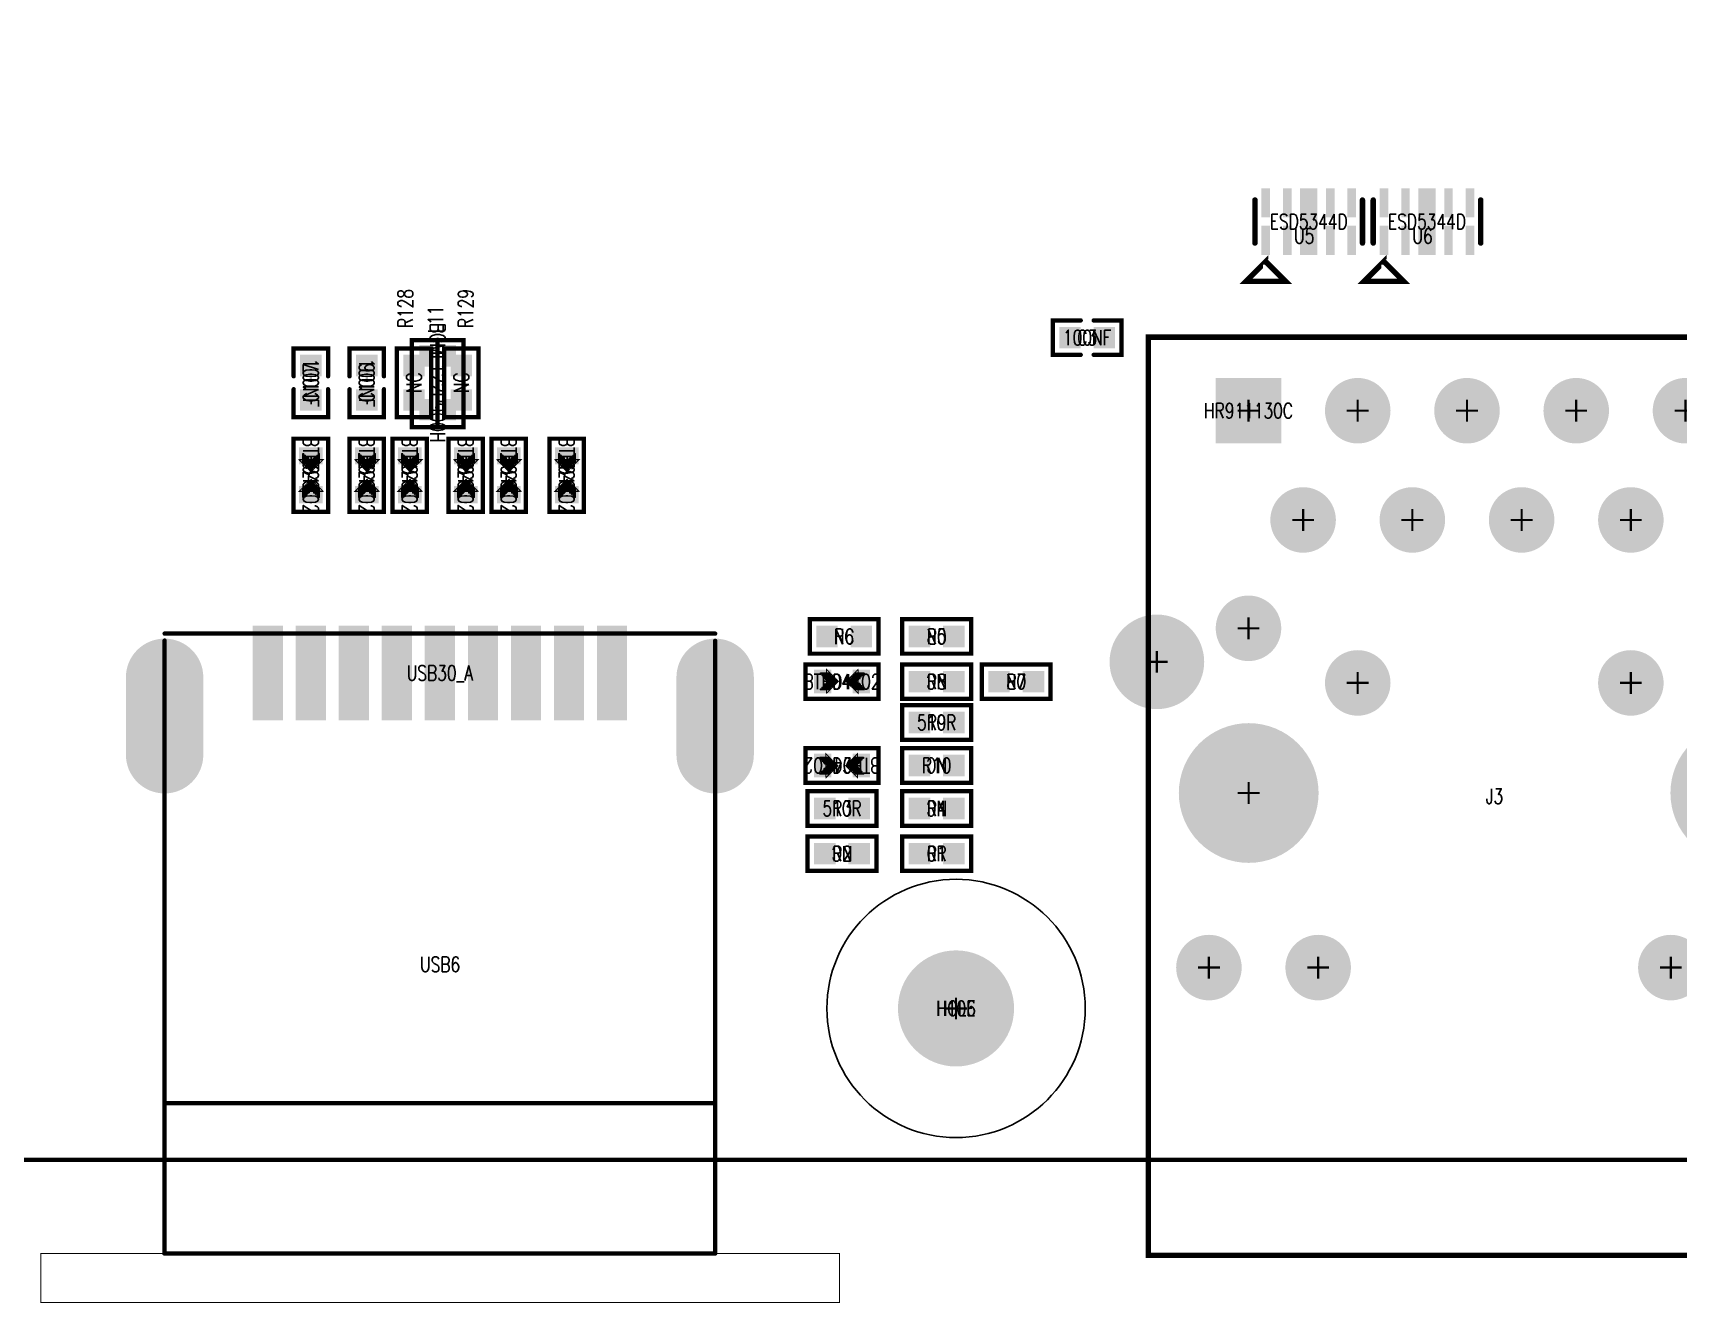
# Model space of a CAD drawing. Extents: x -4 to 157, y -7 to 87.
# Drawn here: x 36.54 to 74.79, y -6.85 to 22.69 of the extents above; entities that cross this region are included whole.
import ezdxf
from ezdxf.enums import TextEntityAlignment as Align

# ---------------------------------------------------------------- set-up
doc = ezdxf.new("R2010")
doc.units = 0
for name, pattern in [('KEEPOUT_00001000$0', [2, 1, 1]), ('TRMIDX_0', [2, 1, 1]), ('TRMIDX_1', [2, 1, 1])]:
    doc.linetypes.add(name, pattern=pattern)
for name, color, linetype in [('ATTRIBUTE_01', 130, 'CONTINUOUS'), ('BOARD_OUTLINE_00', 254, 'CONTINUOUS'), ('DRIL_NPLTE_THRU_01', 3, 'CONTINUOUS'), ('DRIL_NPLTE_THRU_02', 171, 'CONTINUOUS'), ('DRIL_NPLTE_THRU_03', 222, 'CONTINUOUS'), ('DRIL_NPLTE_THRU_04', 2, 'CONTINUOUS'), ('DRIL_PLTE_THRU_01', 3, 'CONTINUOUS'), ('DRIL_PLTE_THRU_02', 171, 'CONTINUOUS'), ('DRIL_PLTE_THRU_03', 222, 'CONTINUOUS'), ('DRIL_PLTE_THRU_04', 2, 'CONTINUOUS'), ('DRIL_SYMBOL', 254, 'CONTINUOUS'), ('KEEPOUT_-1', 254, 'CONTINUOUS'), ('KEEPOUT_01', 1, 'CONTINUOUS'), ('PADS_BOT', 56, 'CONTINUOUS'), ('PADS_INNER', 96, 'CONTINUOUS'), ('PADS_TOP', 96, 'CONTINUOUS'), ('PART_NAME_126', 6, 'CONTINUOUS'), ('PART_TOP_2DLINE_01', 255, 'CONTINUOUS'), ('PART_TOP_2DLINE_126', 255, 'CONTINUOUS'), ('PART_TOP_COPPER_01', 255, 'CONTINUOUS')]:
    doc.layers.add(name, color=color, linetype=linetype)
doc.styles.add('W0$05', font='simplex', dxfattribs={"width": 0.75})

# ---------------------------------------------------------------- blocks, each defined once
blk = doc.blocks.new('BOARD_1')
at = {"layer": 'BOARD_OUTLINE_00', "const_width": 0.1}
blk.add_lwpolyline([(0, -3.5, -0.414214), (3.5, 0), (156.51, 0, -0.414214), (160.01, -3.5), (160.01, -86.52, -0.414214), (156.51, -90.02), (3.5, -90.02, -0.414214), (0, -86.52)], format="xyb", close=True, dxfattribs=at)
blk = doc.blocks.new('SMOOTH_0$1')
at = {"const_width": 0.05}
blk.add_lwpolyline([(-0.025, 0, 1), (0.025, 0, 1)], format="xyb", close=True, dxfattribs=at)
blk = doc.blocks.new('PART_BODY_TOP_255')
at = {"layer": 'PART_TOP_2DLINE_126', "const_width": 0.1}
for points in [[(-0.15, 0.4), (-0.8, 0.4), (-0.8, -0.4), (-0.15, -0.4)], [(0.15, -0.4), (0.8, -0.4), (0.8, 0.4), (0.15, 0.4)]]:
    blk.add_lwpolyline(points, dxfattribs=at)
at = {"layer": 'PART_TOP_2DLINE_126'}
for p in [(-0.8, 0.4), (-0.15, 0.4), (0.15, 0.4), (0.8, 0.4), (-0.8, -0.4), (-0.15, -0.4), (0.15, -0.4), (0.8, -0.4)]:
    blk.add_blockref('SMOOTH_0$1', p, dxfattribs=at)
blk = doc.blocks.new('DRIL_HOLE_0')
blk.add_lwpolyline([(0, 0, 1), (0, 0, 1)], format="xyb", close=True)
blk = doc.blocks.new('PAD_0')
blk.add_lwpolyline([(0, 0, 1), (0, 0, 1)], format="xyb", close=True)
blk = doc.blocks.new('PAD_11')
at = {"const_width": 0.5}
blk.add_lwpolyline([(-0.25, 0), (0.25, 0)], dxfattribs=at)
blk = doc.blocks.new('STK_TOP_8')
at = {"layer": 'DRIL_PLTE_THRU_01'}
blk.add_blockref('DRIL_HOLE_0', (0, 0), dxfattribs=at)
at = {"layer": 'DRIL_PLTE_THRU_02'}
blk.add_blockref('DRIL_HOLE_0', (0, 0), dxfattribs=at)
at = {"layer": 'DRIL_PLTE_THRU_03'}
blk.add_blockref('DRIL_HOLE_0', (0, 0), dxfattribs=at)
at = {"layer": 'DRIL_PLTE_THRU_04'}
blk.add_blockref('DRIL_HOLE_0', (0, 0), dxfattribs=at)
at = {"layer": 'PADS_BOT'}
blk.add_blockref('PAD_0', (0, 0), dxfattribs=at)
at = {"layer": 'PADS_INNER'}
blk.add_blockref('PAD_0', (0, 0), dxfattribs=at)
at = {"layer": 'PADS_TOP'}
blk.add_blockref('PAD_11', (0, 0), dxfattribs=at)
blk = doc.blocks.new('SYM_TOP_6')
for name, p in [('PART_BODY_TOP_255', (0, 0)), ('STK_TOP_8', (-0.4, 0)), ('STK_TOP_8', (0.4, 0))]:
    blk.add_blockref(name, p)
blk = doc.blocks.new('PART_TOP_7')
blk.add_blockref('SYM_TOP_6', (0, 0))
at = {"layer": 'ATTRIBUTE_01', "style": 'W0$05', "width": 0.75}
blk.add_text('100NF', height=0.35, dxfattribs=at).set_placement((0, 0), align=Align.MIDDLE_CENTER)
at = {"layer": 'PART_NAME_126', "style": 'W0$05', "width": 0.75}
blk.add_text('C106', height=0.35, rotation=180, dxfattribs=at).set_placement((0, 0), align=Align.MIDDLE_CENTER)
blk = doc.blocks.new('PART_TOP_8')
blk.add_blockref('SYM_TOP_6', (0, 0))
at = {"layer": 'ATTRIBUTE_01', "style": 'W0$05', "width": 0.75}
blk.add_text('100NF', height=0.35, dxfattribs=at).set_placement((0, 0), align=Align.MIDDLE_CENTER)
at = {"layer": 'PART_NAME_126', "style": 'W0$05', "width": 0.75}
blk.add_text('C107', height=0.35, rotation=180, dxfattribs=at).set_placement((0, 0), align=Align.MIDDLE_CENTER)
blk = doc.blocks.new('PART_TOP_74')
blk.add_blockref('SYM_TOP_6', (0, 0))
at = {"layer": 'ATTRIBUTE_01', "style": 'W0$05', "width": 0.75}
blk.add_text('100NF', height=0.35, dxfattribs=at).set_placement((0, 0), align=Align.MIDDLE_CENTER)
at = {"layer": 'PART_NAME_126', "style": 'W0$05', "width": 0.75}
blk.add_text('C3', height=0.35, dxfattribs=at).set_placement((0, 0), align=Align.MIDDLE_CENTER)
blk = doc.blocks.new('SMOOTH_0$0254')
at = {"const_width": 0.0127}
blk.add_lwpolyline([(-0.00635, 0, 1), (0.00635, 0, 1)], format="xyb", close=True, dxfattribs=at)
blk = doc.blocks.new('SMOOTH_0$0508')
at = {"const_width": 0.0254}
blk.add_lwpolyline([(-0.0127, 0, 1), (0.0127, 0, 1)], format="xyb", close=True, dxfattribs=at)
blk = doc.blocks.new('PART_BODY_TOP_264')
at = {"layer": 'PART_TOP_2DLINE_126', "const_width": 0.1}
blk.add_lwpolyline([(0.85, -0.4), (0.85, 0.4), (-0.85, 0.4), (-0.85, -0.4)], close=True, dxfattribs=at)
at = {"layer": 'PART_TOP_COPPER_01', "linetype": 'TRMIDX_0', "const_width": 0.0508}
for points in [[(-0.3048, 0.1905), (-0.4953, 0.1905)], [(-0.2667, 0.1524), (-0.4572, 0.1524)], [(-0.2413, 0.1143), (-0.4318, 0.1143)], [(-0.2159, 0.0889), (-0.4064, 0.0889)], [(-0.1905, 0.0635), (-0.381, 0.0635)], [(-0.1524, 0.0381), (-0.3429, 0.0381)], [(-0.1397, -0.0127), (-0.3302, -0.0127)], [(-0.127, 0.0127), (-0.3175, 0.0127)], [(-0.3048, -0.1778), (-0.4953, -0.1778)], [(-0.2667, -0.1397), (-0.4572, -0.1397)], [(-0.2286, -0.1016), (-0.4191, -0.1016)], [(-0.2032, -0.0635), (-0.3937, -0.0635)], [(-0.1651, -0.0381), (-0.3556, -0.0381)]]:
    blk.add_lwpolyline(points, dxfattribs=at)
at = {"layer": 'PART_TOP_COPPER_01', "linetype": 'TRMIDX_0', "const_width": 0.0254}
for points in [[(-0.3556, -0.2667), (-0.08255, 0.00635), (-0.36195, 0.28575), (-0.36195, -0.254), (-0.3556, -0.254)], [(-0.3048, -0.1651), (-0.1397, 0), (-0.31115, 0.17145), (-0.31115, -0.1524), (-0.3048, -0.1524)]]:
    blk.add_lwpolyline(points, close=True, dxfattribs=at)
at = {"layer": 'PART_TOP_COPPER_01', "linetype": 'TRMIDX_1', "const_width": 0.0254}
for points in [[(0.3683, 0.2794), (0.09525, 0.00635), (0.37465, -0.27305), (0.37465, 0.2667), (0.3683, 0.2667)], [(0.3175, 0.1778), (0.1524, 0.0127), (0.32385, -0.15875), (0.32385, 0.1651), (0.3175, 0.1651)]]:
    blk.add_lwpolyline(points, close=True, dxfattribs=at)
at = {"layer": 'PART_TOP_COPPER_01', "linetype": 'TRMIDX_1', "const_width": 0.0508}
for points in [[(0.1397, 0), (0.3302, 0)], [(0.1524, 0.0254), (0.3429, 0.0254)], [(0.1651, -0.0254), (0.3556, -0.0254)], [(0.1778, 0.0508), (0.3683, 0.0508)], [(0.2159, 0.0762), (0.4064, 0.0762)], [(0.2413, 0.1143), (0.4318, 0.1143)], [(0.2794, 0.1524), (0.4699, 0.1524)], [(0.3175, 0.1905), (0.508, 0.1905)], [(0.2032, -0.0508), (0.3937, -0.0508)], [(0.2286, -0.0762), (0.4191, -0.0762)], [(0.254, -0.1016), (0.4445, -0.1016)], [(0.2794, -0.1397), (0.4699, -0.1397)], [(0.3175, -0.1778), (0.508, -0.1778)]]:
    blk.add_lwpolyline(points, dxfattribs=at)
at = {"layer": 'PART_TOP_2DLINE_126'}
for p in [(-0.85, 0.4), (0.85, 0.4), (-0.85, -0.4), (0.85, -0.4)]:
    blk.add_blockref('SMOOTH_0$1', p, dxfattribs=at)
at = {"layer": 'PART_TOP_COPPER_01'}
for name, p in [('SMOOTH_0$0508', (-0.4953, 0.1905)), ('SMOOTH_0$0508', (-0.4572, 0.1524)), ('SMOOTH_0$0508', (-0.4318, 0.1143)), ('SMOOTH_0$0508', (-0.4064, 0.0889)), ('SMOOTH_0$0508', (-0.381, 0.0635)), ('SMOOTH_0$0254', (-0.36195, 0.28575)), ('SMOOTH_0$0508', (-0.3429, 0.0381)), ('SMOOTH_0$0508', (-0.3302, -0.0127)), ('SMOOTH_0$0508', (-0.3175, 0.0127)), ('SMOOTH_0$0508', (-0.3048, 0.1905)), ('SMOOTH_0$0254', (-0.31115, 0.17145)), ('SMOOTH_0$0508', (-0.2667, 0.1524)), ('SMOOTH_0$0508', (-0.2413, 0.1143)), ('SMOOTH_0$0508', (-0.2159, 0.0889)), ('SMOOTH_0$0508', (-0.1905, 0.0635)), ('SMOOTH_0$0508', (-0.1524, 0.0381)), ('SMOOTH_0$0508', (-0.1397, -0.0127)), ('SMOOTH_0$0508', (-0.127, 0.0127)), ('SMOOTH_0$0254', (-0.1397, 0)), ('SMOOTH_0$0254', (-0.08255, 0.00635)), ('SMOOTH_0$0254', (0.09525, 0.00635)), ('SMOOTH_0$0508', (0.1397, 0)), ('SMOOTH_0$0508', (0.1524, 0.0254)), ('SMOOTH_0$0254', (0.1524, 0.0127)), ('SMOOTH_0$0508', (0.1651, -0.0254)), ('SMOOTH_0$0508', (0.1778, 0.0508)), ('SMOOTH_0$0508', (0.2159, 0.0762)), ('SMOOTH_0$0508', (0.2413, 0.1143)), ('SMOOTH_0$0508', (0.2794, 0.1524)), ('SMOOTH_0$0508', (0.3175, 0.1905)), ('SMOOTH_0$0254', (0.3175, 0.1778)), ('SMOOTH_0$0254', (0.3175, 0.1651)), ('SMOOTH_0$0508', (0.3302, 0)), ('SMOOTH_0$0254', (0.32385, 0.1651)), ('SMOOTH_0$0508', (0.3429, 0.0254)), ('SMOOTH_0$0508', (0.3556, -0.0254)), ('SMOOTH_0$0508', (0.3683, 0.0508)), ('SMOOTH_0$0254', (0.3683, 0.2794)), ('SMOOTH_0$0254', (0.3683, 0.2667)), ('SMOOTH_0$0254', (0.37465, 0.2667)), ('SMOOTH_0$0508', (0.4064, 0.0762)), ('SMOOTH_0$0508', (0.4318, 0.1143)), ('SMOOTH_0$0508', (0.4699, 0.1524)), ('SMOOTH_0$0508', (0.508, 0.1905)), ('SMOOTH_0$0508', (-0.4953, -0.1778)), ('SMOOTH_0$0508', (-0.4572, -0.1397)), ('SMOOTH_0$0508', (-0.4191, -0.1016)), ('SMOOTH_0$0508', (-0.3937, -0.0635)), ('SMOOTH_0$0508', (-0.3556, -0.0381)), ('SMOOTH_0$0254', (-0.36195, -0.254)), ('SMOOTH_0$0254', (-0.3556, -0.254)), ('SMOOTH_0$0254', (-0.3556, -0.2667)), ('SMOOTH_0$0508', (-0.3048, -0.1778)), ('SMOOTH_0$0254', (-0.31115, -0.1524)), ('SMOOTH_0$0254', (-0.3048, -0.1524)), ('SMOOTH_0$0254', (-0.3048, -0.1651)), ('SMOOTH_0$0508', (-0.2667, -0.1397)), ('SMOOTH_0$0508', (-0.2286, -0.1016)), ('SMOOTH_0$0508', (-0.2032, -0.0635)), ('SMOOTH_0$0508', (-0.1651, -0.0381)), ('SMOOTH_0$0508', (0.2032, -0.0508)), ('SMOOTH_0$0508', (0.2286, -0.0762)), ('SMOOTH_0$0508', (0.254, -0.1016)), ('SMOOTH_0$0508', (0.2794, -0.1397)), ('SMOOTH_0$0508', (0.3175, -0.1778)), ('SMOOTH_0$0254', (0.32385, -0.15875)), ('SMOOTH_0$0254', (0.37465, -0.27305)), ('SMOOTH_0$0508', (0.3937, -0.0508)), ('SMOOTH_0$0508', (0.4191, -0.0762)), ('SMOOTH_0$0508', (0.4445, -0.1016)), ('SMOOTH_0$0508', (0.4699, -0.1397)), ('SMOOTH_0$0508', (0.508, -0.1778))]:
    blk.add_blockref(name, p, dxfattribs=at)
blk = doc.blocks.new('PAD_18')
at = {"const_width": 0.4}
blk.add_lwpolyline([(-0.275, 0), (0.275, 0)], dxfattribs=at)
blk = doc.blocks.new('STK_TOP_20')
at = {"layer": 'DRIL_PLTE_THRU_01'}
blk.add_blockref('DRIL_HOLE_0', (0, 0), dxfattribs=at)
at = {"layer": 'DRIL_PLTE_THRU_02'}
blk.add_blockref('DRIL_HOLE_0', (0, 0), dxfattribs=at)
at = {"layer": 'DRIL_PLTE_THRU_03'}
blk.add_blockref('DRIL_HOLE_0', (0, 0), dxfattribs=at)
at = {"layer": 'DRIL_PLTE_THRU_04'}
blk.add_blockref('DRIL_HOLE_0', (0, 0), dxfattribs=at)
at = {"layer": 'PADS_BOT'}
blk.add_blockref('PAD_0', (0, 0), dxfattribs=at)
at = {"layer": 'PADS_INNER'}
blk.add_blockref('PAD_0', (0, 0), dxfattribs=at)
at = {"layer": 'PADS_TOP', "rotation": 90}
blk.add_blockref('PAD_18', (0, 0), dxfattribs=at)
blk = doc.blocks.new('SYM_TOP_15')
for name, p in [('PART_BODY_TOP_264', (0, 0)), ('STK_TOP_20', (-0.45, 0)), ('STK_TOP_20', (0.45, 0))]:
    blk.add_blockref(name, p)
blk = doc.blocks.new('PART_TOP_171')
blk.add_blockref('SYM_TOP_15', (0, 0))
at = {"layer": 'ATTRIBUTE_01', "style": 'W0$05', "width": 0.75}
blk.add_text('BTR04G02', height=0.35, dxfattribs=at).set_placement((0, 0), align=Align.MIDDLE_CENTER)
at = {"layer": 'PART_NAME_126', "style": 'W0$05', "width": 0.75}
blk.add_text('D3', height=0.35, rotation=180, dxfattribs=at).set_placement((0, 0), align=Align.MIDDLE_CENTER)
blk = doc.blocks.new('PART_TOP_174')
blk.add_blockref('SYM_TOP_15', (0, 0))
at = {"layer": 'ATTRIBUTE_01', "style": 'W0$05', "width": 0.75}
blk.add_text('BTR04G02', height=0.35, dxfattribs=at).set_placement((0, 0), align=Align.MIDDLE_CENTER)
at = {"layer": 'PART_NAME_126', "style": 'W0$05', "width": 0.75}
blk.add_text('D32', height=0.35, rotation=180, dxfattribs=at).set_placement((0, 0), align=Align.MIDDLE_CENTER)
blk = doc.blocks.new('PART_TOP_175')
blk.add_blockref('SYM_TOP_15', (0, 0))
at = {"layer": 'ATTRIBUTE_01', "style": 'W0$05', "width": 0.75}
blk.add_text('BTR04G02', height=0.35, dxfattribs=at).set_placement((0, 0), align=Align.MIDDLE_CENTER)
at = {"layer": 'PART_NAME_126', "style": 'W0$05', "width": 0.75}
blk.add_text('D33', height=0.35, rotation=180, dxfattribs=at).set_placement((0, 0), align=Align.MIDDLE_CENTER)
blk = doc.blocks.new('PART_TOP_176')
blk.add_blockref('SYM_TOP_15', (0, 0))
at = {"layer": 'ATTRIBUTE_01', "style": 'W0$05', "width": 0.75}
blk.add_text('BTR04G02', height=0.35, dxfattribs=at).set_placement((0, 0), align=Align.MIDDLE_CENTER)
at = {"layer": 'PART_NAME_126', "style": 'W0$05', "width": 0.75}
blk.add_text('D34', height=0.35, rotation=180, dxfattribs=at).set_placement((0, 0), align=Align.MIDDLE_CENTER)
blk = doc.blocks.new('PART_TOP_177')
blk.add_blockref('SYM_TOP_15', (0, 0))
at = {"layer": 'ATTRIBUTE_01', "style": 'W0$05', "width": 0.75}
blk.add_text('BTR04G02', height=0.35, dxfattribs=at).set_placement((0, 0), align=Align.MIDDLE_CENTER)
at = {"layer": 'PART_NAME_126', "style": 'W0$05', "width": 0.75}
blk.add_text('D35', height=0.35, rotation=180, dxfattribs=at).set_placement((0, 0), align=Align.MIDDLE_CENTER)
blk = doc.blocks.new('PART_TOP_178')
blk.add_blockref('SYM_TOP_15', (0, 0))
at = {"layer": 'ATTRIBUTE_01', "style": 'W0$05', "width": 0.75}
blk.add_text('BTR04G02', height=0.35, dxfattribs=at).set_placement((0, 0), align=Align.MIDDLE_CENTER)
at = {"layer": 'PART_NAME_126', "style": 'W0$05', "width": 0.75}
blk.add_text('D36', height=0.35, rotation=180, dxfattribs=at).set_placement((0, 0), align=Align.MIDDLE_CENTER)
blk = doc.blocks.new('PART_TOP_179')
blk.add_blockref('SYM_TOP_15', (0, 0))
at = {"layer": 'ATTRIBUTE_01', "style": 'W0$05', "width": 0.75}
blk.add_text('BTR04G02', height=0.35, dxfattribs=at).set_placement((0, 0), align=Align.MIDDLE_CENTER)
at = {"layer": 'PART_NAME_126', "style": 'W0$05', "width": 0.75}
blk.add_text('D37', height=0.35, rotation=180, dxfattribs=at).set_placement((0, 0), align=Align.MIDDLE_CENTER)
blk = doc.blocks.new('PART_TOP_182')
blk.add_blockref('SYM_TOP_15', (0, 0))
at = {"layer": 'ATTRIBUTE_01', "style": 'W0$05', "width": 0.75}
blk.add_text('BTR04G02', height=0.35, dxfattribs=at).set_placement((0, 0), align=Align.MIDDLE_CENTER)
at = {"layer": 'PART_NAME_126', "style": 'W0$05', "width": 0.75}
blk.add_text('D4', height=0.35, dxfattribs=at).set_placement((0, 0), align=Align.MIDDLE_CENTER)
blk = doc.blocks.new('SMOOTH_0$127')
at = {"const_width": 0.0635}
blk.add_lwpolyline([(-0.03175, 0, 1), (0.03175, 0, 1)], format="xyb", close=True, dxfattribs=at)
blk = doc.blocks.new('PART_BODY_TOP_281')
at = {"layer": 'PART_TOP_2DLINE_126', "const_width": 0.127}
blk.add_lwpolyline([(13.77, -19.64), (-2.33, -19.64), (-2.33, 1.71), (13.77, 1.71)], close=True, dxfattribs=at)
at = {"layer": 'PART_TOP_2DLINE_126'}
for p in [(-2.33, 1.71), (13.77, 1.71), (-2.33, -19.64), (13.77, -19.64)]:
    blk.add_blockref('SMOOTH_0$127', p, dxfattribs=at)
blk = doc.blocks.new('DRIL_SYMBOL_0$9')
at = {"layer": 'DRIL_SYMBOL', "const_width": 0.0508}
for points in [[(-0.254, 0), (0.254, 0)], [(0, -0.254), (0, 0.254)]]:
    blk.add_lwpolyline(points, dxfattribs=at)
blk = doc.blocks.new('DRIL_HOLE_0$9')
at = {"const_width": 0.45}
blk.add_lwpolyline([(-0.225, 0, 1), (0.225, 0, 1)], format="xyb", close=True, dxfattribs=at)
blk.add_blockref('DRIL_SYMBOL_0$9', (0, 0))
blk = doc.blocks.new('PAD_45')
at = {"const_width": 1.524}
blk.add_lwpolyline([(-0.762, 0), (0.762, 0)], dxfattribs=at)
blk = doc.blocks.new('STK_TOP_44')
at = {"layer": 'DRIL_PLTE_THRU_01'}
blk.add_blockref('DRIL_HOLE_0$9', (0, 0), dxfattribs=at)
at = {"layer": 'DRIL_PLTE_THRU_02'}
blk.add_blockref('DRIL_HOLE_0$9', (0, 0), dxfattribs=at)
at = {"layer": 'DRIL_PLTE_THRU_03'}
blk.add_blockref('DRIL_HOLE_0$9', (0, 0), dxfattribs=at)
at = {"layer": 'DRIL_PLTE_THRU_04'}
blk.add_blockref('DRIL_HOLE_0$9', (0, 0), dxfattribs=at)
at = {"layer": 'PADS_BOT'}
blk.add_blockref('PAD_45', (0, 0), dxfattribs=at)
at = {"layer": 'PADS_INNER'}
blk.add_blockref('PAD_45', (0, 0), dxfattribs=at)
at = {"layer": 'PADS_TOP'}
blk.add_blockref('PAD_45', (0, 0), dxfattribs=at)
blk = doc.blocks.new('PAD_47')
at = {"const_width": 0.55}
blk.add_lwpolyline([(0, -0.275, 1), (0, 0.275, 1)], format="xyb", close=True, dxfattribs=at)
blk = doc.blocks.new('PAD_5')
at = {"const_width": 0.762}
blk.add_lwpolyline([(0, -0.381, 1), (0, 0.381, 1)], format="xyb", close=True, dxfattribs=at)
blk = doc.blocks.new('STK_TOP_45')
at = {"layer": 'DRIL_PLTE_THRU_01'}
blk.add_blockref('DRIL_HOLE_0$9', (0, 0), dxfattribs=at)
at = {"layer": 'DRIL_PLTE_THRU_02'}
blk.add_blockref('DRIL_HOLE_0$9', (0, 0), dxfattribs=at)
at = {"layer": 'DRIL_PLTE_THRU_03'}
blk.add_blockref('DRIL_HOLE_0$9', (0, 0), dxfattribs=at)
at = {"layer": 'DRIL_PLTE_THRU_04'}
blk.add_blockref('DRIL_HOLE_0$9', (0, 0), dxfattribs=at)
at = {"layer": 'PADS_BOT'}
blk.add_blockref('PAD_5', (0, 0), dxfattribs=at)
at = {"layer": 'PADS_INNER'}
blk.add_blockref('PAD_47', (0, 0), dxfattribs=at)
at = {"layer": 'PADS_TOP'}
blk.add_blockref('PAD_5', (0, 0), dxfattribs=at)
blk = doc.blocks.new('DRIL_SYMBOL_1$02')
at = {"layer": 'DRIL_SYMBOL', "const_width": 0.0508}
for points in [[(-0.254, 0), (0.254, 0)], [(0, -0.254), (0, 0.254)]]:
    blk.add_lwpolyline(points, dxfattribs=at)
blk = doc.blocks.new('DRIL_HOLE_1$02')
at = {"const_width": 0.51}
blk.add_lwpolyline([(-0.255, 0, 1), (0.255, 0, 1)], format="xyb", close=True, dxfattribs=at)
blk.add_blockref('DRIL_SYMBOL_1$02', (0, 0))
blk = doc.blocks.new('STK_TOP_46')
at = {"layer": 'DRIL_PLTE_THRU_01'}
blk.add_blockref('DRIL_HOLE_1$02', (0, 0), dxfattribs=at)
at = {"layer": 'DRIL_PLTE_THRU_02'}
blk.add_blockref('DRIL_HOLE_1$02', (0, 0), dxfattribs=at)
at = {"layer": 'DRIL_PLTE_THRU_03'}
blk.add_blockref('DRIL_HOLE_1$02', (0, 0), dxfattribs=at)
at = {"layer": 'DRIL_PLTE_THRU_04'}
blk.add_blockref('DRIL_HOLE_1$02', (0, 0), dxfattribs=at)
at = {"layer": 'PADS_BOT'}
blk.add_blockref('PAD_5', (0, 0), dxfattribs=at)
at = {"layer": 'PADS_INNER'}
blk.add_blockref('PAD_5', (0, 0), dxfattribs=at)
at = {"layer": 'PADS_TOP'}
blk.add_blockref('PAD_5', (0, 0), dxfattribs=at)
blk = doc.blocks.new('DRIL_SYMBOL_1$6')
at = {"layer": 'DRIL_SYMBOL', "const_width": 0.0508}
for points in [[(-0.254, 0), (0.254, 0)], [(0, -0.254), (0, 0.254)]]:
    blk.add_lwpolyline(points, dxfattribs=at)
blk = doc.blocks.new('DRIL_HOLE_1$6')
at = {"const_width": 0.8}
blk.add_lwpolyline([(-0.4, 0, 1), (0.4, 0, 1)], format="xyb", close=True, dxfattribs=at)
blk.add_blockref('DRIL_SYMBOL_1$6', (0, 0))
blk = doc.blocks.new('PAD_48')
at = {"const_width": 1.1}
blk.add_lwpolyline([(0, -0.55, 1), (0, 0.55, 1)], format="xyb", close=True, dxfattribs=at)
blk = doc.blocks.new('PAD_50')
at = {"const_width": 1}
blk.add_lwpolyline([(0, -0.5, 1), (0, 0.5, 1)], format="xyb", close=True, dxfattribs=at)
blk = doc.blocks.new('STK_TOP_47')
at = {"layer": 'DRIL_PLTE_THRU_01'}
blk.add_blockref('DRIL_HOLE_1$6', (0, 0), dxfattribs=at)
at = {"layer": 'DRIL_PLTE_THRU_02'}
blk.add_blockref('DRIL_HOLE_1$6', (0, 0), dxfattribs=at)
at = {"layer": 'DRIL_PLTE_THRU_03'}
blk.add_blockref('DRIL_HOLE_1$6', (0, 0), dxfattribs=at)
at = {"layer": 'DRIL_PLTE_THRU_04'}
blk.add_blockref('DRIL_HOLE_1$6', (0, 0), dxfattribs=at)
at = {"layer": 'PADS_BOT'}
blk.add_blockref('PAD_48', (0, 0), dxfattribs=at)
at = {"layer": 'PADS_INNER'}
blk.add_blockref('PAD_48', (0, 0), dxfattribs=at)
at = {"layer": 'PADS_TOP'}
blk.add_blockref('PAD_50', (0, 0), dxfattribs=at)
blk = doc.blocks.new('DRIL_SYMBOL_3$25')
at = {"layer": 'DRIL_SYMBOL', "const_width": 0.0508}
for points in [[(-0.254, 0), (0.254, 0)], [(0, -0.254), (0, 0.254)]]:
    blk.add_lwpolyline(points, dxfattribs=at)
blk = doc.blocks.new('DRIL_HOLE_3$25')
at = {"const_width": 1.625}
blk.add_lwpolyline([(-0.8125, 0, 1), (0.8125, 0, 1)], format="xyb", close=True, dxfattribs=at)
blk.add_blockref('DRIL_SYMBOL_3$25', (0, 0))
blk = doc.blocks.new('PAD_51')
at = {"const_width": 1.625}
blk.add_lwpolyline([(0, -0.8125, 1), (0, 0.8125, 1)], format="xyb", close=True, dxfattribs=at)
blk = doc.blocks.new('STK_TOP_48')
at = {"layer": 'DRIL_PLTE_THRU_01'}
blk.add_blockref('DRIL_HOLE_3$25', (0, 0), dxfattribs=at)
at = {"layer": 'DRIL_PLTE_THRU_02'}
blk.add_blockref('DRIL_HOLE_3$25', (0, 0), dxfattribs=at)
at = {"layer": 'DRIL_PLTE_THRU_03'}
blk.add_blockref('DRIL_HOLE_3$25', (0, 0), dxfattribs=at)
at = {"layer": 'DRIL_PLTE_THRU_04'}
blk.add_blockref('DRIL_HOLE_3$25', (0, 0), dxfattribs=at)
at = {"layer": 'PADS_BOT'}
blk.add_blockref('PAD_51', (0, 0), dxfattribs=at)
at = {"layer": 'PADS_INNER'}
blk.add_blockref('PAD_51', (0, 0), dxfattribs=at)
at = {"layer": 'PADS_TOP'}
blk.add_blockref('PAD_51', (0, 0), dxfattribs=at)
blk = doc.blocks.new('SYM_TOP_32')
for name, p in [('PART_BODY_TOP_281', (0, 0)), ('STK_TOP_44', (0, 0)), ('STK_TOP_45', (2.54, 0)), ('STK_TOP_45', (5.08, 0)), ('STK_TOP_45', (7.62, 0)), ('STK_TOP_45', (10.16, 0)), ('STK_TOP_45', (1.27, -2.54)), ('STK_TOP_45', (3.81, -2.54)), ('STK_TOP_45', (6.35, -2.54)), ('STK_TOP_45', (8.89, -2.54)), ('STK_TOP_45', (11.43, -2.54)), ('STK_TOP_45', (0, -5.06)), ('STK_TOP_45', (11.43, -5.06)), ('STK_TOP_47', (-2.13, -5.84)), ('STK_TOP_47', (13.57, -5.84)), ('STK_TOP_45', (2.54, -6.33)), ('STK_TOP_45', (8.89, -6.33)), ('STK_TOP_48', (0.005, -8.89)), ('STK_TOP_48', (11.435, -8.89)), ('STK_TOP_46', (-0.92, -12.95)), ('STK_TOP_46', (1.62, -12.95)), ('STK_TOP_46', (9.82, -12.95)), ('STK_TOP_45', (12.36, -12.95))]:
    blk.add_blockref(name, p)
blk = doc.blocks.new('PART_TOP_228')
blk.add_blockref('SYM_TOP_32', (0, 0))
at = {"layer": 'ATTRIBUTE_01', "style": 'W0$05', "width": 0.75}
blk.add_text('HR911130C', height=0.35, dxfattribs=at).set_placement((0, 0), align=Align.MIDDLE_CENTER)
at = {"layer": 'PART_NAME_126', "style": 'W0$05', "width": 0.75}
blk.add_text('J3', height=0.35, dxfattribs=at).set_placement((5.72, -8.965), align=Align.MIDDLE_CENTER)
blk = doc.blocks.new('PART_BODY_TOP_286')
at = {"layer": 'PART_TOP_2DLINE_126', "const_width": 0.1}
blk.add_lwpolyline([(-0.99, -0.6), (-0.99, 0.6), (1.03, 0.6), (1.03, -0.6)], close=True, dxfattribs=at)
blk.add_lwpolyline([(-1, -0.002), (1, -0.002)], dxfattribs=at)
at = {"layer": 'PART_TOP_2DLINE_126'}
for p in [(-0.99, 0.6), (1.03, 0.6), (-1, -0.002), (1, -0.002), (-0.99, -0.6), (1.03, -0.6)]:
    blk.add_blockref('SMOOTH_0$1', p, dxfattribs=at)
blk = doc.blocks.new('PAD_62')
at = {"const_width": 0.3}
blk.add_lwpolyline([(-0.25, 0), (0.25, 0)], dxfattribs=at)
blk = doc.blocks.new('STK_TOP_57')
at = {"layer": 'DRIL_PLTE_THRU_01'}
blk.add_blockref('DRIL_HOLE_0', (0, 0), dxfattribs=at)
at = {"layer": 'DRIL_PLTE_THRU_02'}
blk.add_blockref('DRIL_HOLE_0', (0, 0), dxfattribs=at)
at = {"layer": 'DRIL_PLTE_THRU_03'}
blk.add_blockref('DRIL_HOLE_0', (0, 0), dxfattribs=at)
at = {"layer": 'DRIL_PLTE_THRU_04'}
blk.add_blockref('DRIL_HOLE_0', (0, 0), dxfattribs=at)
at = {"layer": 'PADS_BOT'}
blk.add_blockref('PAD_0', (0, 0), dxfattribs=at)
at = {"layer": 'PADS_INNER'}
blk.add_blockref('PAD_0', (0, 0), dxfattribs=at)
at = {"layer": 'PADS_TOP'}
blk.add_blockref('PAD_62', (0, 0), dxfattribs=at)
blk = doc.blocks.new('SYM_TOP_37')
for name, p in [('PART_BODY_TOP_286', (0, 0)), ('STK_TOP_57', (-0.625, 0.275)), ('STK_TOP_57', (0.625, 0.275)), ('STK_TOP_57', (-0.625, -0.275)), ('STK_TOP_57', (0.625, -0.275))]:
    blk.add_blockref(name, p)
blk = doc.blocks.new('PART_TOP_235')
blk.add_blockref('SYM_TOP_37', (0, 0))
at = {"layer": 'ATTRIBUTE_01', "style": 'W0$05', "width": 0.75}
blk.add_text('BCMF122P900H', height=0.35, dxfattribs=at).set_placement((0, 0), align=Align.MIDDLE_CENTER)
at = {"layer": 'PART_NAME_126', "style": 'W0$05', "width": 0.75}
blk.add_text('L11', height=0.35, rotation=180, dxfattribs=at).set_placement((-1.475, -0.05), align=Align.MIDDLE_CENTER)
blk = doc.blocks.new('PART_BODY_TOP_272')
at = {"layer": 'PART_TOP_2DLINE_126', "const_width": 0.1}
blk.add_lwpolyline([(-0.8, 0.4), (0.8, 0.4), (0.8, -0.4), (-0.8, -0.4)], close=True, dxfattribs=at)
at = {"layer": 'PART_TOP_2DLINE_126'}
for p in [(-0.8, 0.4), (0.8, 0.4), (-0.8, -0.4), (0.8, -0.4)]:
    blk.add_blockref('SMOOTH_0$1', p, dxfattribs=at)
blk = doc.blocks.new('SYM_TOP_23')
for name, p in [('PART_BODY_TOP_272', (0, 0)), ('STK_TOP_8', (-0.4, 0)), ('STK_TOP_8', (0.4, 0))]:
    blk.add_blockref(name, p)
blk = doc.blocks.new('PART_TOP_268')
blk.add_blockref('SYM_TOP_23', (0, 0))
at = {"layer": 'ATTRIBUTE_01', "style": 'W0$05', "width": 0.75}
blk.add_text('0R', height=0.35, dxfattribs=at).set_placement((0, 0), align=Align.MIDDLE_CENTER)
at = {"layer": 'PART_NAME_126', "style": 'W0$05', "width": 0.75}
blk.add_text('R1', height=0.35, dxfattribs=at).set_placement((0, 0), align=Align.MIDDLE_CENTER)
blk = doc.blocks.new('PART_TOP_269')
blk.add_blockref('SYM_TOP_23', (0, 0))
at = {"layer": 'ATTRIBUTE_01', "style": 'W0$05', "width": 0.75}
blk.add_text('NC', height=0.35, dxfattribs=at).set_placement((0, 0), align=Align.MIDDLE_CENTER)
at = {"layer": 'PART_NAME_126', "style": 'W0$05', "width": 0.75}
blk.add_text('R10', height=0.35, rotation=180, dxfattribs=at).set_placement((0, 0), align=Align.MIDDLE_CENTER)
blk = doc.blocks.new('PART_TOP_296')
blk.add_blockref('SYM_TOP_23', (0, 0))
at = {"layer": 'ATTRIBUTE_01', "style": 'W0$05', "width": 0.75}
blk.add_text('NC', height=0.35, dxfattribs=at).set_placement((0, 0), align=Align.MIDDLE_CENTER)
at = {"layer": 'PART_NAME_126', "style": 'W0$05', "width": 0.75}
blk.add_text('R128', height=0.35, dxfattribs=at).set_placement((1.725, 0.2), align=Align.MIDDLE_CENTER)
blk = doc.blocks.new('PART_TOP_297')
blk.add_blockref('SYM_TOP_23', (0, 0))
at = {"layer": 'ATTRIBUTE_01', "style": 'W0$05', "width": 0.75}
blk.add_text('NC', height=0.35, dxfattribs=at).set_placement((0, 0), align=Align.MIDDLE_CENTER)
at = {"layer": 'PART_NAME_126', "style": 'W0$05', "width": 0.75}
blk.add_text('R129', height=0.35, dxfattribs=at).set_placement((1.725, -0.1), align=Align.MIDDLE_CENTER)
blk = doc.blocks.new('PART_TOP_363')
blk.add_blockref('SYM_TOP_23', (0, 0))
at = {"layer": 'ATTRIBUTE_01', "style": 'W0$05', "width": 0.75}
blk.add_text('NC', height=0.35, dxfattribs=at).set_placement((0, 0), align=Align.MIDDLE_CENTER)
at = {"layer": 'PART_NAME_126', "style": 'W0$05', "width": 0.75}
blk.add_text('R2', height=0.35, rotation=180, dxfattribs=at).set_placement((0, 0), align=Align.MIDDLE_CENTER)
blk = doc.blocks.new('PART_TOP_376')
blk.add_blockref('SYM_TOP_23', (0, 0))
at = {"layer": 'ATTRIBUTE_01', "style": 'W0$05', "width": 0.75}
blk.add_text('510R', height=0.35, dxfattribs=at).set_placement((0, 0), align=Align.MIDDLE_CENTER)
at = {"layer": 'PART_NAME_126', "style": 'W0$05', "width": 0.75}
blk.add_text('R3', height=0.35, dxfattribs=at).set_placement((0, 0), align=Align.MIDDLE_CENTER)
blk = doc.blocks.new('PART_TOP_387')
blk.add_blockref('SYM_TOP_23', (0, 0))
at = {"layer": 'ATTRIBUTE_01', "style": 'W0$05', "width": 0.75}
blk.add_text('NC', height=0.35, dxfattribs=at).set_placement((0, 0), align=Align.MIDDLE_CENTER)
at = {"layer": 'PART_NAME_126', "style": 'W0$05', "width": 0.75}
blk.add_text('R4', height=0.35, rotation=180, dxfattribs=at).set_placement((0, 0), align=Align.MIDDLE_CENTER)
blk = doc.blocks.new('PART_TOP_398')
blk.add_blockref('SYM_TOP_23', (0, 0))
at = {"layer": 'ATTRIBUTE_01', "style": 'W0$05', "width": 0.75}
blk.add_text('0R', height=0.35, dxfattribs=at).set_placement((0, 0), align=Align.MIDDLE_CENTER)
at = {"layer": 'PART_NAME_126', "style": 'W0$05', "width": 0.75}
blk.add_text('R5', height=0.35, rotation=180, dxfattribs=at).set_placement((0, 0), align=Align.MIDDLE_CENTER)
blk = doc.blocks.new('PART_TOP_409')
blk.add_blockref('SYM_TOP_23', (0, 0))
at = {"layer": 'ATTRIBUTE_01', "style": 'W0$05', "width": 0.75}
blk.add_text('NC', height=0.35, dxfattribs=at).set_placement((0, 0), align=Align.MIDDLE_CENTER)
at = {"layer": 'PART_NAME_126', "style": 'W0$05', "width": 0.75}
blk.add_text('R6', height=0.35, dxfattribs=at).set_placement((0, 0), align=Align.MIDDLE_CENTER)
blk = doc.blocks.new('PART_TOP_420')
blk.add_blockref('SYM_TOP_23', (0, 0))
at = {"layer": 'ATTRIBUTE_01', "style": 'W0$05', "width": 0.75}
blk.add_text('0R', height=0.35, dxfattribs=at).set_placement((0, 0), align=Align.MIDDLE_CENTER)
at = {"layer": 'PART_NAME_126', "style": 'W0$05', "width": 0.75}
blk.add_text('R7', height=0.35, rotation=180, dxfattribs=at).set_placement((0, 0), align=Align.MIDDLE_CENTER)
blk = doc.blocks.new('PART_TOP_431')
blk.add_blockref('SYM_TOP_23', (0, 0))
at = {"layer": 'ATTRIBUTE_01', "style": 'W0$05', "width": 0.75}
blk.add_text('NC', height=0.35, dxfattribs=at).set_placement((0, 0), align=Align.MIDDLE_CENTER)
at = {"layer": 'PART_NAME_126', "style": 'W0$05', "width": 0.75}
blk.add_text('R8', height=0.35, rotation=180, dxfattribs=at).set_placement((0, 0), align=Align.MIDDLE_CENTER)
blk = doc.blocks.new('PART_TOP_440')
blk.add_blockref('SYM_TOP_23', (0, 0))
at = {"layer": 'ATTRIBUTE_01', "style": 'W0$05', "width": 0.75}
blk.add_text('510R', height=0.35, dxfattribs=at).set_placement((0, 0), align=Align.MIDDLE_CENTER)
at = {"layer": 'PART_NAME_126', "style": 'W0$05', "width": 0.75}
blk.add_text('R9', height=0.35, dxfattribs=at).set_placement((0, 0), align=Align.MIDDLE_CENTER)
blk = doc.blocks.new('PART_BODY_TOP_297')
at = {"layer": 'PART_TOP_2DLINE_126', "const_width": 0.127}
for points in [[(-1.25, -0.5), (-1.25, 0.5)], [(1.25, -0.5), (1.25, 0.5)]]:
    blk.add_lwpolyline(points, dxfattribs=at)
blk.add_lwpolyline([(-1, -0.93), (-1.46, -1.39), (-0.54, -1.39), (-0.99, -0.94), (-1, -0.94)], close=True, dxfattribs=at)
at = {"layer": 'PART_TOP_2DLINE_126'}
for p in [(-1.25, 0.5), (1.25, 0.5), (-1.25, -0.5), (1.25, -0.5), (-1, -0.93), (-1, -0.94), (-0.99, -0.94), (-1.46, -1.39), (-0.54, -1.39)]:
    blk.add_blockref('SMOOTH_0$127', p, dxfattribs=at)
blk = doc.blocks.new('PAD_77')
at = {"const_width": 0.199999}
blk.add_lwpolyline([(-0.337502, 0), (0.337502, 0)], dxfattribs=at)
blk = doc.blocks.new('STK_TOP_69')
at = {"layer": 'DRIL_PLTE_THRU_01'}
blk.add_blockref('DRIL_HOLE_0', (0, 0), dxfattribs=at)
at = {"layer": 'DRIL_PLTE_THRU_02'}
blk.add_blockref('DRIL_HOLE_0', (0, 0), dxfattribs=at)
at = {"layer": 'DRIL_PLTE_THRU_03'}
blk.add_blockref('DRIL_HOLE_0', (0, 0), dxfattribs=at)
at = {"layer": 'DRIL_PLTE_THRU_04'}
blk.add_blockref('DRIL_HOLE_0', (0, 0), dxfattribs=at)
at = {"layer": 'PADS_BOT'}
blk.add_blockref('PAD_0', (0, 0), dxfattribs=at)
at = {"layer": 'PADS_INNER'}
blk.add_blockref('PAD_0', (0, 0), dxfattribs=at)
at = {"layer": 'PADS_TOP', "rotation": 90}
blk.add_blockref('PAD_77', (0, 0), dxfattribs=at)
blk = doc.blocks.new('PAD_78')
at = {"const_width": 0.399999}
blk.add_lwpolyline([(-0.387502, 0), (0.387502, 0)], dxfattribs=at)
blk = doc.blocks.new('STK_TOP_70')
at = {"layer": 'DRIL_PLTE_THRU_01'}
blk.add_blockref('DRIL_HOLE_0', (0, 0), dxfattribs=at)
at = {"layer": 'DRIL_PLTE_THRU_02'}
blk.add_blockref('DRIL_HOLE_0', (0, 0), dxfattribs=at)
at = {"layer": 'DRIL_PLTE_THRU_03'}
blk.add_blockref('DRIL_HOLE_0', (0, 0), dxfattribs=at)
at = {"layer": 'DRIL_PLTE_THRU_04'}
blk.add_blockref('DRIL_HOLE_0', (0, 0), dxfattribs=at)
at = {"layer": 'PADS_BOT'}
blk.add_blockref('PAD_0', (0, 0), dxfattribs=at)
at = {"layer": 'PADS_INNER'}
blk.add_blockref('PAD_0', (0, 0), dxfattribs=at)
at = {"layer": 'PADS_TOP', "rotation": 90}
blk.add_blockref('PAD_78', (0, 0), dxfattribs=at)
blk = doc.blocks.new('SYM_TOP_48')
for name, p in [('STK_TOP_69', (-1, 0.437)), ('STK_TOP_69', (-0.5, 0.437)), ('STK_TOP_70', (0, 0.388)), ('STK_TOP_69', (0.5, 0.437)), ('STK_TOP_69', (1, 0.437)), ('PART_BODY_TOP_297', (0, 0)), ('STK_TOP_69', (-1, -0.437)), ('STK_TOP_69', (-0.5, -0.437)), ('STK_TOP_70', (0, -0.388)), ('STK_TOP_69', (0.5, -0.437)), ('STK_TOP_69', (1, -0.437))]:
    blk.add_blockref(name, p)
blk = doc.blocks.new('PART_TOP_485')
blk.add_blockref('SYM_TOP_48', (0, 0))
at = {"layer": 'ATTRIBUTE_01', "style": 'W0$05', "width": 0.75}
blk.add_text('ESD5344D', height=0.35, dxfattribs=at).set_placement((0, 0), align=Align.MIDDLE_CENTER)
at = {"layer": 'PART_NAME_126', "style": 'W0$05', "width": 0.75}
blk.add_text('U5', height=0.35, dxfattribs=at).set_placement((-0.105, -0.339), align=Align.MIDDLE_CENTER)
blk = doc.blocks.new('PART_TOP_486')
blk.add_blockref('SYM_TOP_48', (0, 0))
at = {"layer": 'ATTRIBUTE_01', "style": 'W0$05', "width": 0.75}
blk.add_text('ESD5344D', height=0.35, dxfattribs=at).set_placement((0, 0), align=Align.MIDDLE_CENTER)
at = {"layer": 'PART_NAME_126', "style": 'W0$05', "width": 0.75}
blk.add_text('U6', height=0.35, dxfattribs=at).set_placement((-0.105, -0.339), align=Align.MIDDLE_CENTER)
blk = doc.blocks.new('PART_BODY_TOP_313')
at = {"layer": 'KEEPOUT_-1', "linetype": 'KEEPOUT_00001000$0'}
blk.add_lwpolyline([(-3.003, 0, 1), (3.003, 0, 1)], format="xyb", close=True, dxfattribs=at)
at = {"layer": 'KEEPOUT_01', "linetype": 'KEEPOUT_00001000$0'}
blk.add_lwpolyline([(-3.003, 0, 1), (3.003, 0, 1)], format="xyb", close=True, dxfattribs=at)
blk = doc.blocks.new('DRIL_SYMBOL_2$7')
at = {"layer": 'DRIL_SYMBOL', "const_width": 0.0508}
for points in [[(-0.254, 0), (0.254, 0)], [(0, -0.254), (0, 0.254)]]:
    blk.add_lwpolyline(points, dxfattribs=at)
blk = doc.blocks.new('DRIL_HOLE_2$7')
at = {"const_width": 1.35}
blk.add_lwpolyline([(-0.675, 0, 1), (0.675, 0, 1)], format="xyb", close=True, dxfattribs=at)
blk.add_blockref('DRIL_SYMBOL_2$7', (0, 0))
blk = doc.blocks.new('PAD_97')
at = {"const_width": 1.35}
blk.add_lwpolyline([(0, -0.675, 1), (0, 0.675, 1)], format="xyb", close=True, dxfattribs=at)
blk = doc.blocks.new('STK_TOP_97')
at = {"layer": 'DRIL_NPLTE_THRU_01'}
blk.add_blockref('DRIL_HOLE_2$7', (0, 0), dxfattribs=at)
at = {"layer": 'DRIL_NPLTE_THRU_02'}
blk.add_blockref('DRIL_HOLE_2$7', (0, 0), dxfattribs=at)
at = {"layer": 'DRIL_NPLTE_THRU_03'}
blk.add_blockref('DRIL_HOLE_2$7', (0, 0), dxfattribs=at)
at = {"layer": 'DRIL_NPLTE_THRU_04'}
blk.add_blockref('DRIL_HOLE_2$7', (0, 0), dxfattribs=at)
at = {"layer": 'PADS_BOT'}
blk.add_blockref('PAD_97', (0, 0), dxfattribs=at)
at = {"layer": 'PADS_INNER'}
blk.add_blockref('PAD_97', (0, 0), dxfattribs=at)
at = {"layer": 'PADS_TOP'}
blk.add_blockref('PAD_97', (0, 0), dxfattribs=at)
blk = doc.blocks.new('SYM_TOP_64')
for name in ['PART_BODY_TOP_313', 'STK_TOP_97']:
    blk.add_blockref(name, (0, 0))
blk = doc.blocks.new('PART_TOP_499')
blk.add_blockref('SYM_TOP_64', (0, 0))
at = {"layer": 'ATTRIBUTE_01', "style": 'W0$05', "width": 0.75}
blk.add_text('HOLE', height=0.35, dxfattribs=at).set_placement((0, 0), align=Align.MIDDLE_CENTER)
at = {"layer": 'PART_NAME_126', "style": 'W0$05', "width": 0.75}
blk.add_text('H106', height=0.35, dxfattribs=at).set_placement((0, 0), align=Align.MIDDLE_CENTER)
blk = doc.blocks.new('SMOOTH_0$10008')
at = {"const_width": 0.05004}
blk.add_lwpolyline([(-0.02502, 0, 1), (0.02502, 0, 1)], format="xyb", close=True, dxfattribs=at)
blk = doc.blocks.new('PART_BODY_TOP_318')
at = {"layer": 'PART_TOP_2DLINE_01', "const_width": 0.0254}
blk.add_lwpolyline([(-9.28, -13.5), (9.29, -13.5), (9.29, -14.64), (-9.28, -14.64)], close=True, dxfattribs=at)
at = {"layer": 'PART_TOP_2DLINE_126', "const_width": 0.1}
for points in [[(-6.4, 0.917), (6.401, 0.917)], [(-6.4, 0.755), (-6.4, -13.5)], [(6.4, 0.75), (6.4, -13.499)], [(-6.394, -10), (6.397, -10)], [(-6.405, -13.5), (6.402, -13.5)]]:
    blk.add_lwpolyline(points, dxfattribs=at)
at = {"layer": 'PART_TOP_2DLINE_01'}
for p in [(-9.28, -13.5), (9.29, -13.5), (-9.28, -14.64), (9.29, -14.64)]:
    blk.add_blockref('SMOOTH_0$0254', p, dxfattribs=at)
at = {"layer": 'PART_TOP_2DLINE_126'}
for p in [(-6.4, 0.917), (-6.4, 0.755), (6.4, 0.75), (6.401, 0.917), (-6.394, -10), (6.397, -10), (-6.405, -13.5), (-6.4, -13.5), (6.4, -13.499), (6.402, -13.5)]:
    blk.add_blockref('SMOOTH_0$10008', p, dxfattribs=at)
blk = doc.blocks.new('PAD_98')
at = {"const_width": 0.7}
blk.add_lwpolyline([(-1.1, 0), (1.1, 0)], dxfattribs=at)
blk = doc.blocks.new('STK_TOP_99')
at = {"layer": 'DRIL_PLTE_THRU_01'}
blk.add_blockref('DRIL_HOLE_0', (0, 0), dxfattribs=at)
at = {"layer": 'DRIL_PLTE_THRU_02'}
blk.add_blockref('DRIL_HOLE_0', (0, 0), dxfattribs=at)
at = {"layer": 'DRIL_PLTE_THRU_03'}
blk.add_blockref('DRIL_HOLE_0', (0, 0), dxfattribs=at)
at = {"layer": 'DRIL_PLTE_THRU_04'}
blk.add_blockref('DRIL_HOLE_0', (0, 0), dxfattribs=at)
at = {"layer": 'PADS_BOT'}
blk.add_blockref('PAD_0', (0, 0), dxfattribs=at)
at = {"layer": 'PADS_INNER'}
blk.add_blockref('PAD_0', (0, 0), dxfattribs=at)
at = {"layer": 'PADS_TOP', "rotation": 90}
blk.add_blockref('PAD_98', (0, 0), dxfattribs=at)
blk = doc.blocks.new('DRIL_SLOT_0002300098000000900')
at = {"const_width": 0.2921}
blk.add_lwpolyline([(0.14605, -0.9525), (0.14605, 0.9525, 1), (-0.14605, 0.9525), (-0.14605, -0.9525, 1)], format="xyb", close=True, dxfattribs=at)
blk = doc.blocks.new('PAD_99')
at = {"const_width": 0.35}
blk.add_lwpolyline([(-0.95, -0.175), (0.95, -0.175, 1), (0.95, 0.175), (-0.95, 0.175, 1)], format="xyb", close=True, dxfattribs=at)
blk = doc.blocks.new('PAD_100')
at = {"const_width": 0.9}
blk.add_lwpolyline([(-0.9, -0.45), (0.9, -0.45, 1), (0.9, 0.45), (-0.9, 0.45, 1)], format="xyb", close=True, dxfattribs=at)
blk = doc.blocks.new('STK_TOP_100')
at = {"layer": 'DRIL_PLTE_THRU_01'}
blk.add_blockref('DRIL_SLOT_0002300098000000900', (0, 0), dxfattribs=at)
at = {"layer": 'DRIL_PLTE_THRU_02'}
blk.add_blockref('DRIL_SLOT_0002300098000000900', (0, 0), dxfattribs=at)
at = {"layer": 'DRIL_PLTE_THRU_03'}
blk.add_blockref('DRIL_SLOT_0002300098000000900', (0, 0), dxfattribs=at)
at = {"layer": 'DRIL_PLTE_THRU_04'}
blk.add_blockref('DRIL_SLOT_0002300098000000900', (0, 0), dxfattribs=at)
at = {"layer": 'PADS_BOT', "rotation": 90}
blk.add_blockref('PAD_100', (0, 0), dxfattribs=at)
at = {"layer": 'PADS_INNER', "rotation": 90}
blk.add_blockref('PAD_99', (0, 0), dxfattribs=at)
at = {"layer": 'PADS_TOP', "rotation": 90}
blk.add_blockref('PAD_100', (0, 0), dxfattribs=at)
blk = doc.blocks.new('SYM_TOP_69')
for name, p in [('STK_TOP_99', (-4, 0)), ('STK_TOP_99', (-3, 0)), ('STK_TOP_99', (-2, 0)), ('STK_TOP_99', (-1, 0)), ('STK_TOP_99', (0, 0)), ('STK_TOP_99', (1, 0)), ('STK_TOP_99', (2, 0)), ('STK_TOP_99', (3, 0)), ('STK_TOP_99', (4, 0)), ('PART_BODY_TOP_318', (0, 0)), ('STK_TOP_100', (-6.4, -1)), ('STK_TOP_100', (6.4, -1))]:
    blk.add_blockref(name, p)
blk = doc.blocks.new('PART_TOP_524')
blk.add_blockref('SYM_TOP_69', (0, 0))
at = {"layer": 'ATTRIBUTE_01', "style": 'W0$05', "width": 0.75}
blk.add_text('USB30_A', height=0.35, dxfattribs=at).set_placement((0, 0), align=Align.MIDDLE_CENTER)
at = {"layer": 'PART_NAME_126', "style": 'W0$05', "width": 0.75}
blk.add_text('USB6', height=0.35, dxfattribs=at).set_placement((0.005, -6.77635), align=Align.MIDDLE_CENTER)

msp = doc.modelspace()

# ---------------------------------------------------------------- block references
for name, p in [('BOARD_1', (-3.5, 86.5)), ('PART_TOP_485', (66.2, 18.3)), ('PART_TOP_486', (68.95, 18.3)), ('PART_TOP_74', (61.05, 15.6)), ('PART_TOP_228', (64.8, 13.9)), ('PART_TOP_524', (46, 7.8)), ('PART_TOP_409', (55.4, 8.65)), ('PART_TOP_182', (55.35, 7.6)), ('PART_TOP_440', (57.55, 6.65)), ('PART_TOP_376', (55.35, 4.65)), ('PART_TOP_268', (57.55, 3.6)), ('PART_TOP_499', (58, 0))]:
    msp.add_blockref(name, p)
for name, p, rotation in [('PART_TOP_296', (45.4, 14.55), 90), ('PART_TOP_297', (46.5, 14.55), 90), ('PART_TOP_235', (45.95, 14.55), 270), ('PART_TOP_8', (43, 14.55), 270), ('PART_TOP_7', (44.3, 14.55), 270), ('PART_TOP_174', (43, 12.4), 270), ('PART_TOP_175', (44.3, 12.4), 270), ('PART_TOP_179', (45.3, 12.4), 270), ('PART_TOP_178', (46.6, 12.4), 270), ('PART_TOP_176', (47.6, 12.4), 270), ('PART_TOP_177', (48.95, 12.4), 270), ('PART_TOP_398', (57.55, 8.65), 180), ('PART_TOP_431', (57.55, 7.6), 180), ('PART_TOP_420', (59.4, 7.6), 180), ('PART_TOP_171', (55.35, 5.65), 180), ('PART_TOP_269', (57.55, 5.65), 180), ('PART_TOP_387', (57.55, 4.65), 180), ('PART_TOP_363', (55.35, 3.6), 180)]:
    msp.add_blockref(name, p, dxfattribs=dict(rotation=rotation))

doc.saveas('drawing.dxf')
